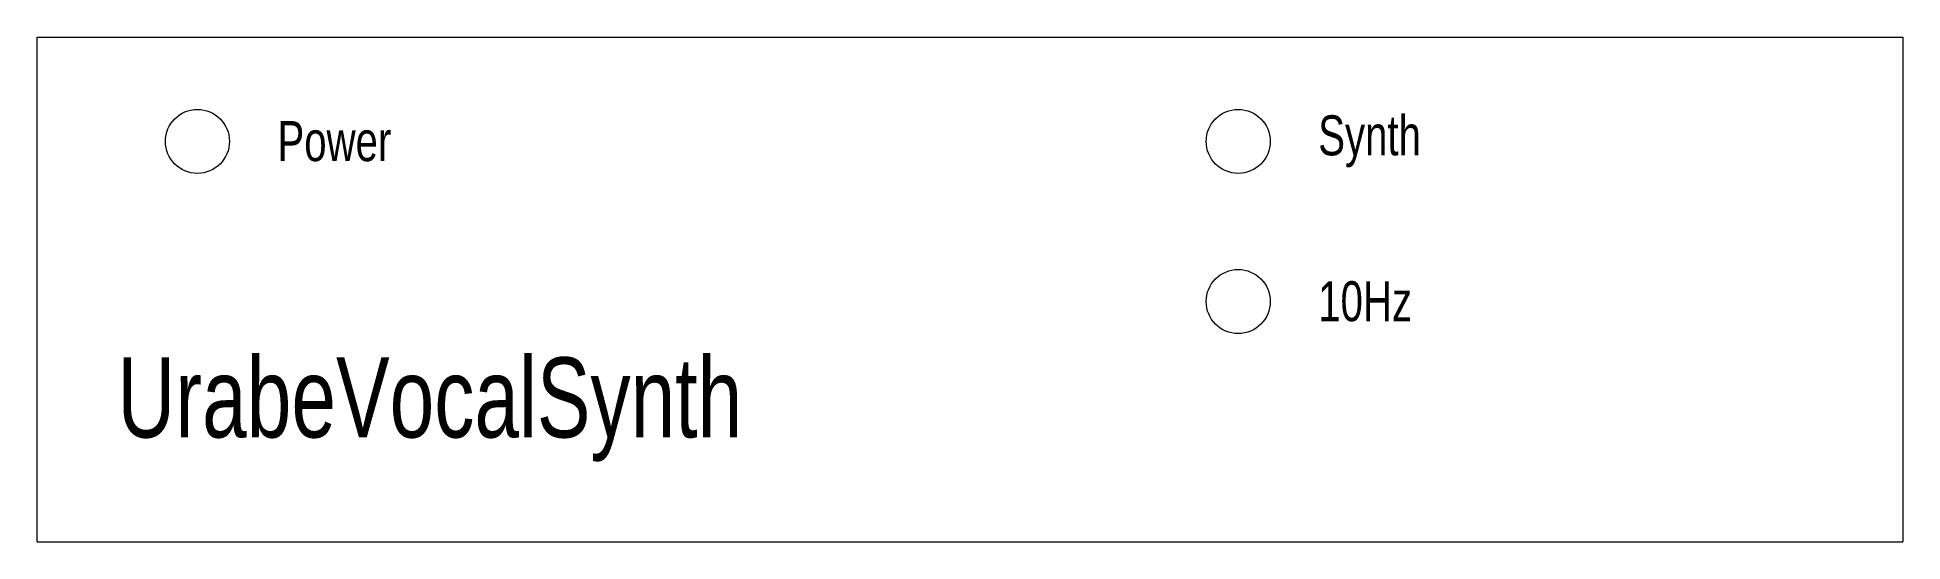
# Model space of a CAD drawing. Header units: millimetres. Extents: x 0 to 233, y 0 to 63.
import ezdxf

# ---------------------------------------------------------------- set-up
doc = ezdxf.new("R2010")
doc.units = ezdxf.units.MM
for name, color, linetype, lineweight in [('Guide_Panel', 2, 'CONTINUOUS', 0), ('Laser-Cut', 1, 'CONTINUOUS', 0), ('Laser-Engrave', 7, 'CONTINUOUS', 0)]:
    doc.layers.add(name, color=color, linetype=linetype, lineweight=lineweight)
doc.styles.get("Standard").update_dxf_attribs({"font": 'txt', "width": 0.75})

msp = doc.modelspace()

# ---------------------------------------------------------------- linework, layer by layer
at = {"layer": 'Guide_Panel'}
for p, q in [((0, 0), (0, 63)), ((0, 63), (233, 63)), ((233, 63), (233, 0)), ((0, 0), (233, 0))]:
    msp.add_line(p, q, dxfattribs=at)
at = {"layer": 'Laser-Cut'}
for centre in [(20, 50), (150, 50), (150, 30)]:
    msp.add_circle(centre, 4, dxfattribs=at)

# ---------------------------------------------------------------- texts
at = {"layer": 'Laser-Engrave', "width": 100}
for s, insert, char_height, attachment_point in [('Power', (30, 50), 5, 4), ('Synth', (160, 50), 5, 4), ('10Hz', (160, 30), 5, 4), ('UrabeVocalSynth', (10, 10), 10, 7)]:
    msp.add_mtext(s, dxfattribs=dict(at, insert=insert, char_height=char_height, attachment_point=attachment_point))

doc.saveas('drawing.dxf')
